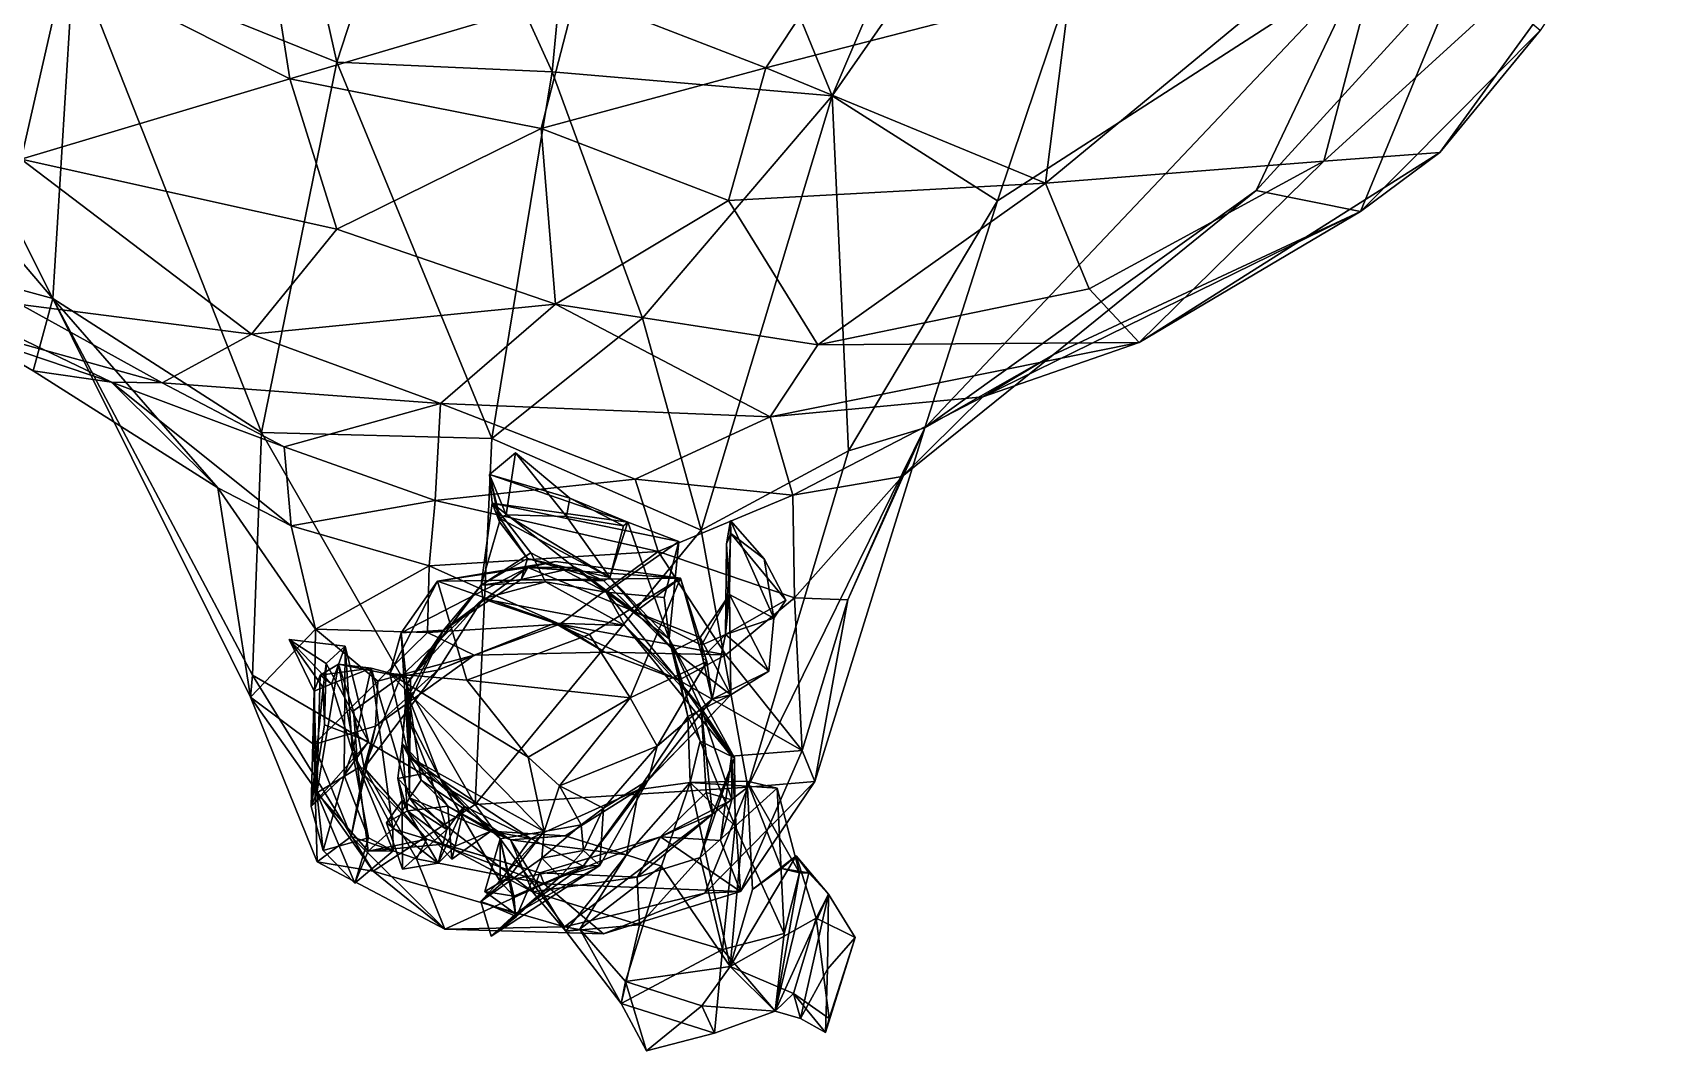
# Model space of a CAD drawing. Header units: metres. Extents: x -0.18 to 0.19, y -0.5 to 0.5.
# Drawn here: x -0.0388 to 0.0828, y -0.5042 to -0.4276 of the extents above; entities that cross this region are included whole.
import ezdxf

# ---------------------------------------------------------------- set-up
doc = ezdxf.new("R2010")
doc.units = ezdxf.units.M

msp = doc.modelspace()

# ---------------------------------------------------------------- linework, layer by layer
at = {"layer": 'Bison'}
for points in [[(-0.035666, -0.421843, 0.124708), (-0.015877, -0.429801, 0.127792), (-0.025383, -0.387496, 0.147685)], [(-0.025383, -0.387496, 0.147685), (-0.015877, -0.429801, 0.127792), (-0.009248, -0.409498, 0.136753)], [(0.004153, -0.390192, 0.146287), (-0.009248, -0.409498, 0.136753), (0.000316, -0.430532, 0.127984)], [(0.021377, -0.432346, 0.12561), (0.004153, -0.390192, 0.146287), (0.000316, -0.430532, 0.127984)], [(0.004153, -0.390192, 0.146287), (0.021377, -0.432346, 0.12561), (0.038879, -0.391367, 0.141897)], [(0.033822, -0.440254, 0.113114), (0.050529, -0.390517, 0.135165), (0.021377, -0.432346, 0.12561)], [(0.021377, -0.432346, 0.12561), (0.050529, -0.390517, 0.135165), (0.038879, -0.391367, 0.141897)], [(0.033822, -0.440254, 0.113114), (0.06135, -0.422467, 0.103785), (0.050529, -0.390517, 0.135165)], [(-0.052476, -0.417205, 0.117758), (-0.07355, -0.4049, 0.104519), (-0.037252, -0.447605, 0.0959)], [(-0.037252, -0.447605, 0.0959), (-0.07355, -0.4049, 0.104519), (-0.057347, -0.442125, 0.077832)], [(-0.015877, -0.429801, 0.127792), (0.000316, -0.430532, 0.127984), (-0.009248, -0.409498, 0.136753)], [(-0.019415, -0.431064, -0.023062), (-0.036315, -0.422535, -0.028168), (-0.022687, -0.410283, -0.058407)], [(-0.019415, -0.431064, -0.023062), (-0.022687, -0.410283, -0.058407), (0.002107, -0.424703, -0.044265)], [(0.016385, -0.430233, -0.025497), (0.002107, -0.424703, -0.044265), (0.027071, -0.414069, -0.050568)], [(0.016385, -0.430233, -0.025497), (0.027071, -0.414069, -0.050568), (0.039284, -0.424316, -0.022545)], [(0.082813, -0.41497, 0.030814), (0.058384, -0.437255, 0.030385), (0.063622, -0.417304, -0.011499)], [(0.067099, -0.43662, 0.058842), (0.058384, -0.437255, 0.030385), (0.082813, -0.41497, 0.030814)], [(0.067099, -0.43662, 0.058842), (0.082813, -0.41497, 0.030814), (0.074651, -0.427419, 0.069948)], [(-0.036315, -0.422535, -0.028168), (-0.039622, -0.43712, 0.00384), (-0.051422, -0.41703, -0.021922)], [(-0.037252, -0.447605, 0.0959), (-0.035666, -0.421843, 0.124708), (-0.052476, -0.417205, 0.117758)], [(0.063622, -0.417304, -0.011499), (0.058384, -0.437255, 0.030385), (0.037427, -0.438929, 0.005539)], [(0.037427, -0.438929, 0.005539), (0.039284, -0.424316, -0.022545), (0.063622, -0.417304, -0.011499)], [(-0.037252, -0.447605, 0.0959), (-0.02156, -0.457674, 0.112952), (-0.035666, -0.421843, 0.124708)], [(-0.015877, -0.429801, 0.127792), (-0.035666, -0.421843, 0.124708), (-0.02156, -0.457674, 0.112952)], [(-0.036315, -0.422535, -0.028168), (-0.019415, -0.431064, -0.023062), (-0.039622, -0.43712, 0.00384)], [(0.028363, -0.457324, 0.09731), (0.053274, -0.439474, 0.09227), (0.06135, -0.422467, 0.103785)], [(0.028363, -0.457324, 0.09731), (0.06135, -0.422467, 0.103785), (0.033822, -0.440254, 0.113114)], [(0.068767, -0.422516, 0.093619), (0.06135, -0.422467, 0.103785), (0.053274, -0.439474, 0.09227)], [(0.053274, -0.439474, 0.09227), (0.061128, -0.441051, 0.072597), (0.068767, -0.422516, 0.093619)], [(0.061128, -0.441051, 0.072597), (0.074651, -0.427419, 0.069948), (0.068767, -0.422516, 0.093619)], [(0.039284, -0.424316, -0.022545), (0.037427, -0.438929, 0.005539), (0.016385, -0.430233, -0.025497)], [(-0.00051, -0.434793, -0.011277), (-0.019415, -0.431064, -0.023062), (0.002107, -0.424703, -0.044265)], [(-0.00051, -0.434793, -0.011277), (0.002107, -0.424703, -0.044265), (0.016385, -0.430233, -0.025497)], [(0.067099, -0.43662, 0.058842), (0.074651, -0.427419, 0.069948), (0.061128, -0.441051, 0.072597)], [(-0.015877, -0.429801, 0.127792), (-0.02156, -0.457674, 0.112952), (-0.004213, -0.458126, 0.12162)], [(-0.015877, -0.429801, 0.127792), (-0.004213, -0.458126, 0.12162), (0.000316, -0.430532, 0.127984)], [(0.013587, -0.440235, -0.001462), (-0.00051, -0.434793, -0.011277), (0.016385, -0.430233, -0.025497)], [(0.013587, -0.440235, -0.001462), (0.016385, -0.430233, -0.025497), (0.037427, -0.438929, 0.005539)], [(-0.015881, -0.442391, 0.003913), (-0.039622, -0.43712, 0.00384), (-0.019415, -0.431064, -0.023062)], [(-0.00051, -0.434793, -0.011277), (-0.015881, -0.442391, 0.003913), (-0.019415, -0.431064, -0.023062)], [(0.000316, -0.430532, 0.127984), (-0.004213, -0.458126, 0.12162), (0.007115, -0.449074, 0.121665)], [(0.021377, -0.432346, 0.12561), (0.000316, -0.430532, 0.127984), (0.007115, -0.449074, 0.121665)], [(0.011523, -0.465045, 0.116407), (0.021377, -0.432346, 0.12561), (0.007115, -0.449074, 0.121665)], [(0.021377, -0.432346, 0.12561), (0.011523, -0.465045, 0.116407), (0.022612, -0.459067, 0.108599)], [(0.033822, -0.440254, 0.113114), (0.021377, -0.432346, 0.12561), (0.022612, -0.459067, 0.108599)], [(0.000566, -0.448036, 0.022502), (-0.015881, -0.442391, 0.003913), (-0.00051, -0.434793, -0.011277)], [(0.000566, -0.448036, 0.022502), (-0.00051, -0.434793, -0.011277), (0.013587, -0.440235, -0.001462)], [(-0.022299, -0.450293, 0.027119), (-0.03968, -0.448055, 0.033948), (-0.039622, -0.43712, 0.00384)], [(-0.015881, -0.442391, 0.003913), (-0.022299, -0.450293, 0.027119), (-0.039622, -0.43712, 0.00384)], [(0.037427, -0.438929, 0.005539), (0.058384, -0.437255, 0.030385), (0.040712, -0.446861, 0.032992)], [(0.058384, -0.437255, 0.030385), (0.044481, -0.450915, 0.057913), (0.040712, -0.446861, 0.032992)], [(0.061128, -0.441051, 0.072597), (0.044481, -0.450915, 0.057913), (0.067099, -0.43662, 0.058842)], [(0.058384, -0.437255, 0.030385), (0.067099, -0.43662, 0.058842), (0.044481, -0.450915, 0.057913)], [(0.020298, -0.451094, 0.029262), (0.013587, -0.440235, -0.001462), (0.037427, -0.438929, 0.005539)], [(0.040712, -0.446861, 0.032992), (0.020298, -0.451094, 0.029262), (0.037427, -0.438929, 0.005539)], [(0.053274, -0.439474, 0.09227), (0.028363, -0.457324, 0.09731), (0.038001, -0.451835, 0.085952)], [(0.053274, -0.439474, 0.09227), (0.038001, -0.451835, 0.085952), (0.061128, -0.441051, 0.072597)], [(0.020298, -0.451094, 0.029262), (0.000566, -0.448036, 0.022502), (0.013587, -0.440235, -0.001462)], [(0.022612, -0.459067, 0.108599), (0.028363, -0.457324, 0.09731), (0.033822, -0.440254, 0.113114)], [(0.044481, -0.450915, 0.057913), (0.061128, -0.441051, 0.072597), (0.032712, -0.454992, 0.069689)], [(0.038001, -0.451835, 0.085952), (0.032712, -0.454992, 0.069689), (0.061128, -0.441051, 0.072597)], [(-0.057347, -0.442125, 0.077832), (-0.049315, -0.448315, 0.052712), (-0.032846, -0.453897, 0.070089)], [(-0.057347, -0.442125, 0.077832), (-0.032846, -0.453897, 0.070089), (-0.038722, -0.45304, 0.081282)], [(-0.038722, -0.45304, 0.081282), (-0.037252, -0.447605, 0.0959), (-0.057347, -0.442125, 0.077832)], [(0.000566, -0.448036, 0.022502), (-0.022299, -0.450293, 0.027119), (-0.015881, -0.442391, 0.003913)], [(0.020298, -0.451094, 0.029262), (0.040712, -0.446861, 0.032992), (0.044481, -0.450915, 0.057913)], [(-0.049315, -0.448315, 0.052712), (-0.03968, -0.448055, 0.033948), (-0.029034, -0.453953, 0.050914)], [(-0.032846, -0.453897, 0.070089), (-0.049315, -0.448315, 0.052712), (-0.029034, -0.453953, 0.050914)], [(-0.022299, -0.450293, 0.027119), (-0.029034, -0.453953, 0.050914), (-0.03968, -0.448055, 0.033948)], [(-0.037252, -0.447605, 0.0959), (-0.038722, -0.45304, 0.081282), (-0.02483, -0.461861, 0.077784)], [(-0.037252, -0.447605, 0.0959), (-0.022367, -0.477604, 0.070135), (-0.022225, -0.475958, 0.091544)], [(-0.037252, -0.447605, 0.0959), (-0.022225, -0.475958, 0.091544), (-0.02156, -0.457674, 0.112952)], [(-0.02483, -0.461861, 0.077784), (-0.022367, -0.477604, 0.070135), (-0.037252, -0.447605, 0.0959)], [(-0.022299, -0.450293, 0.027119), (0.000566, -0.448036, 0.022502), (-0.008077, -0.455502, 0.050976)], [(0.016728, -0.456506, 0.05409), (-0.008077, -0.455502, 0.050976), (0.000566, -0.448036, 0.022502)], [(0.000566, -0.448036, 0.022502), (0.020298, -0.451094, 0.029262), (0.016728, -0.456506, 0.05409)], [(0.011523, -0.465045, 0.116407), (0.007115, -0.449074, 0.121665), (-0.004213, -0.458126, 0.12162)], [(-0.022299, -0.450293, 0.027119), (-0.008077, -0.455502, 0.050976), (-0.029034, -0.453953, 0.050914)], [(0.020298, -0.451094, 0.029262), (0.044481, -0.450915, 0.057913), (0.016728, -0.456506, 0.05409)], [(0.032712, -0.454992, 0.069689), (0.016728, -0.456506, 0.05409), (0.044481, -0.450915, 0.057913)], [(0.026639, -0.461005, 0.078833), (0.038001, -0.451835, 0.085952), (0.028363, -0.457324, 0.09731)], [(0.026639, -0.461005, 0.078833), (0.032712, -0.454992, 0.069689), (0.038001, -0.451835, 0.085952)], [(-0.02483, -0.461861, 0.077784), (-0.038722, -0.45304, 0.081282), (-0.032846, -0.453897, 0.070089)], [(-0.029034, -0.453953, 0.050914), (-0.019846, -0.458757, 0.062202), (-0.032846, -0.453897, 0.070089)], [(-0.019328, -0.464721, 0.066464), (-0.032846, -0.453897, 0.070089), (-0.019846, -0.458757, 0.062202)], [(-0.032846, -0.453897, 0.070089), (-0.019328, -0.464721, 0.066464), (-0.02483, -0.461861, 0.077784)], [(-0.029034, -0.453953, 0.050914), (-0.008077, -0.455502, 0.050976), (-0.019846, -0.458757, 0.062202)], [(-0.008077, -0.455502, 0.050976), (-0.008495, -0.462814, 0.060225), (-0.019846, -0.458757, 0.062202)], [(-0.008495, -0.462814, 0.060225), (-0.008077, -0.455502, 0.050976), (0.006569, -0.461206, 0.059444)], [(0.006569, -0.461206, 0.059444), (-0.008077, -0.455502, 0.050976), (0.016728, -0.456506, 0.05409)], [(0.032712, -0.454992, 0.069689), (0.018423, -0.462407, 0.06512), (0.016728, -0.456506, 0.05409)], [(0.032712, -0.454992, 0.069689), (0.026639, -0.461005, 0.078833), (0.018423, -0.462407, 0.06512)], [(0.006569, -0.461206, 0.059444), (0.016728, -0.456506, 0.05409), (0.018423, -0.462407, 0.06512)], [(-0.005479, -0.485692, 0.100898), (-0.02156, -0.457674, 0.112952), (-0.022225, -0.475958, 0.091544)], [(-0.005479, -0.485692, 0.100898), (-0.004213, -0.458126, 0.12162), (-0.02156, -0.457674, 0.112952)], [(0.011523, -0.465045, 0.116407), (-0.004213, -0.458126, 0.12162), (-0.005479, -0.485692, 0.100898)], [(0.020069, -0.483954, 0.071439), (0.028363, -0.457324, 0.09731), (0.015042, -0.484389, 0.092707)], [(0.015042, -0.484389, 0.092707), (0.028363, -0.457324, 0.09731), (0.022612, -0.459067, 0.108599)], [(0.020069, -0.483954, 0.071439), (0.022553, -0.470274, 0.079058), (0.028363, -0.457324, 0.09731)], [(0.022553, -0.470274, 0.079058), (0.026639, -0.461005, 0.078833), (0.028363, -0.457324, 0.09731)], [(-0.019328, -0.464721, 0.066464), (-0.019846, -0.458757, 0.062202), (-0.008495, -0.462814, 0.060225)], [(-0.002438, -0.459208, -0.063285), (-0.003153, -0.46389, -0.062658), (-0.004397, -0.460838, -0.057294)], [(-0.004397, -0.460838, -0.057294), (0.001653, -0.462631, -0.062459), (-0.002438, -0.459208, -0.063285)], [(0.001402, -0.464019, -0.064988), (-0.003153, -0.46389, -0.062658), (-0.002438, -0.459208, -0.063285)], [(-0.002438, -0.459208, -0.063285), (0.001653, -0.462631, -0.062459), (0.001402, -0.464019, -0.064988)], [(0.011523, -0.465045, 0.116407), (0.015042, -0.484389, 0.092707), (0.022612, -0.459067, 0.108599)], [(-0.003605, -0.464158, -0.051891), (-0.004397, -0.460838, -0.057294), (-0.003153, -0.46389, -0.062658)], [(-0.003605, -0.464158, -0.051891), (-0.003655, -0.46441, -0.04627), (-0.004397, -0.460838, -0.057294)], [(-0.004397, -0.460838, -0.057294), (-0.003655, -0.46441, -0.04627), (-0.004207, -0.463, -0.038325)], [(0.006013, -0.46443, -0.0529), (-0.004397, -0.460838, -0.057294), (-0.004207, -0.463, -0.038325)], [(0.006013, -0.46443, -0.0529), (0.001653, -0.462631, -0.062459), (-0.004397, -0.460838, -0.057294)], [(-0.02483, -0.461861, 0.077784), (-0.019328, -0.464721, 0.066464), (-0.01749, -0.472496, 0.060689)], [(-0.01749, -0.472496, 0.060689), (-0.022367, -0.477604, 0.070135), (-0.02483, -0.461861, 0.077784)], [(-0.008495, -0.462814, 0.060225), (0.006569, -0.461206, 0.059444), (0.008295, -0.466648, 0.059014)], [(0.018423, -0.462407, 0.06512), (0.008295, -0.466648, 0.059014), (0.006569, -0.461206, 0.059444)], [(0.018423, -0.462407, 0.06512), (0.026639, -0.461005, 0.078833), (0.018544, -0.470124, 0.064974)], [(0.018544, -0.470124, 0.064974), (0.026639, -0.461005, 0.078833), (0.022553, -0.470274, 0.079058)], [(-0.008942, -0.467713, 0.058189), (-0.019328, -0.464721, 0.066464), (-0.008495, -0.462814, 0.060225)], [(-0.008495, -0.462814, 0.060225), (0.008295, -0.466648, 0.059014), (-0.008942, -0.467713, 0.058189)], [(-0.004207, -0.463, -0.038325), (-0.005013, -0.469179, -0.036223), (-0.001279, -0.466731, -0.030602)], [(-0.005013, -0.469179, -0.036223), (-0.004207, -0.463, -0.038325), (-0.003655, -0.46441, -0.04627)], [(-0.004207, -0.463, -0.038325), (-0.001279, -0.466731, -0.030602), (0.004382, -0.46969, -0.028526)], [(-0.004207, -0.463, -0.038325), (0.009841, -0.465891, -0.040748), (0.006013, -0.46443, -0.0529)], [(0.009841, -0.465891, -0.040748), (-0.004207, -0.463, -0.038325), (0.004382, -0.46969, -0.028526)], [(0.00569, -0.4647, -0.058753), (0.001402, -0.464019, -0.064988), (0.001653, -0.462631, -0.062459)], [(0.001653, -0.462631, -0.062459), (0.006013, -0.46443, -0.0529), (0.00569, -0.4647, -0.058753)], [(0.018544, -0.470124, 0.064974), (0.008295, -0.466648, 0.059014), (0.018423, -0.462407, 0.06512)], [(-0.00153, -0.467169, -0.050932), (-0.005013, -0.469179, -0.036223), (-0.003655, -0.46441, -0.04627)], [(-0.003655, -0.46441, -0.04627), (-0.003605, -0.464158, -0.051891), (-0.00153, -0.467169, -0.050932)], [(0.004659, -0.468596, -0.053526), (-0.003605, -0.464158, -0.051891), (-0.003153, -0.46389, -0.062658)], [(-0.003605, -0.464158, -0.051891), (0.004659, -0.468596, -0.053526), (-0.00153, -0.467169, -0.050932)], [(-0.003153, -0.46389, -0.062658), (0.001402, -0.464019, -0.064988), (0.004659, -0.468596, -0.053526)], [(0.001402, -0.464019, -0.064988), (0.00569, -0.4647, -0.058753), (0.004659, -0.468596, -0.053526)], [(0.006013, -0.46443, -0.0529), (0.004659, -0.468596, -0.053526), (0.00569, -0.4647, -0.058753)], [(0.004659, -0.468596, -0.053526), (0.006013, -0.46443, -0.0529), (0.009117, -0.473212, -0.04057)], [(0.009117, -0.473212, -0.04057), (0.006013, -0.46443, -0.0529), (0.009841, -0.465891, -0.040748)], [(0.013739, -0.464298, -0.082583), (0.013424, -0.466057, -0.078768), (0.013671, -0.469882, -0.073906)], [(0.013751, -0.465283, -0.08338), (0.013424, -0.466057, -0.078768), (0.013739, -0.464298, -0.082583)], [(0.016991, -0.471653, -0.079118), (0.013739, -0.464298, -0.082583), (0.013671, -0.469882, -0.073906)], [(0.013739, -0.464298, -0.082583), (0.016991, -0.471653, -0.079118), (0.016269, -0.467186, -0.082274)], [(0.013739, -0.464298, -0.082583), (0.016269, -0.467186, -0.082274), (0.013751, -0.465283, -0.08338)], [(-0.008942, -0.467713, 0.058189), (-0.01749, -0.472496, 0.060689), (-0.019328, -0.464721, 0.066464)], [(0.011523, -0.465045, 0.116407), (-0.005479, -0.485692, 0.100898), (0.015042, -0.484389, 0.092707)], [(0.017898, -0.47031, -0.081445), (0.013359, -0.472899, -0.074649), (0.013751, -0.465283, -0.08338)], [(0.013751, -0.465283, -0.08338), (0.013359, -0.472899, -0.074649), (0.013424, -0.466057, -0.078768)], [(0.016269, -0.467186, -0.082274), (0.017898, -0.47031, -0.081445), (0.013751, -0.465283, -0.08338)], [(0.000904, -0.47212, 0.04897), (-0.008942, -0.467713, 0.058189), (0.008295, -0.466648, 0.059014)], [(-0.00019, -0.468925, -0.019739), (-0.001279, -0.466731, -0.030602), (-0.005013, -0.469179, -0.036223)], [(-0.00019, -0.468925, -0.019739), (0.004382, -0.46969, -0.028526), (-0.001279, -0.466731, -0.030602)], [(0.008295, -0.466648, 0.059014), (0.013379, -0.474425, 0.049882), (0.000904, -0.47212, 0.04897)], [(0.008753, -0.4701, -0.036581), (0.009841, -0.465891, -0.040748), (0.004382, -0.46969, -0.028526)], [(0.013379, -0.474425, 0.049882), (0.008295, -0.466648, 0.059014), (0.018544, -0.470124, 0.064974)], [(0.008753, -0.4701, -0.036581), (0.009117, -0.473212, -0.04057), (0.009841, -0.465891, -0.040748)], [(0.013359, -0.472899, -0.074649), (0.013671, -0.469882, -0.073906), (0.013424, -0.466057, -0.078768)], [(-0.009069, -0.472725, 0.049567), (-0.01749, -0.472496, 0.060689), (-0.008942, -0.467713, 0.058189)], [(-0.008318, -0.468886, -0.089148), (-0.011044, -0.472752, -0.075346), (-0.001504, -0.467835, -0.070727)], [(-0.007848, -0.472549, -0.057075), (-0.001504, -0.467835, -0.070727), (-0.011044, -0.472752, -0.075346)], [(-0.008942, -0.467713, 0.058189), (0.000904, -0.47212, 0.04897), (-0.009069, -0.472725, 0.049567)], [(0.000584, -0.467383, -0.08253), (0.009985, -0.468655, -0.086382), (-0.008318, -0.468886, -0.089148)], [(-0.008318, -0.468886, -0.089148), (-0.001504, -0.467835, -0.070727), (0.000584, -0.467383, -0.08253)], [(-0.007848, -0.472549, -0.057075), (-0.002015, -0.468736, -0.054662), (-0.001504, -0.467835, -0.070727)], [(-0.00153, -0.467169, -0.050932), (-0.002015, -0.468736, -0.054662), (-0.005013, -0.469179, -0.036223)], [(-0.002015, -0.468736, -0.054662), (-0.00153, -0.467169, -0.050932), (0.004205, -0.468848, -0.05553)], [(0.002087, -0.467841, -0.061785), (-0.001504, -0.467835, -0.070727), (-0.002015, -0.468736, -0.054662)], [(-0.002015, -0.468736, -0.054662), (0.004205, -0.468848, -0.05553), (0.002087, -0.467841, -0.061785)], [(0.004205, -0.468848, -0.05553), (-0.00153, -0.467169, -0.050932), (0.004659, -0.468596, -0.053526)], [(0.000584, -0.467383, -0.08253), (-0.001504, -0.467835, -0.070727), (0.009985, -0.468655, -0.086382)], [(0.006568, -0.471182, -0.067801), (0.009985, -0.468655, -0.086382), (-0.001504, -0.467835, -0.070727)], [(0.006568, -0.471182, -0.067801), (-0.001504, -0.467835, -0.070727), (0.002087, -0.467841, -0.061785)], [(0.006568, -0.471182, -0.067801), (0.002087, -0.467841, -0.061785), (0.004205, -0.468848, -0.05553)], [(0.016991, -0.471653, -0.079118), (0.017898, -0.47031, -0.081445), (0.016269, -0.467186, -0.082274)], [(-0.011898, -0.475818, -0.088389), (-0.008318, -0.468886, -0.089148), (-0.006105, -0.476315, -0.097494)], [(-0.011898, -0.475818, -0.088389), (-0.011044, -0.472752, -0.075346), (-0.008318, -0.468886, -0.089148)], [(-0.007848, -0.472549, -0.057075), (-0.010585, -0.476608, -0.038978), (-0.005013, -0.469179, -0.036223)], [(-0.005013, -0.469179, -0.036223), (-0.010585, -0.476608, -0.038978), (-0.010345, -0.476197, -0.021987)], [(-0.010345, -0.476197, -0.021987), (-0.004908, -0.470197, -0.008683), (-0.005013, -0.469179, -0.036223)], [(0.003132, -0.4729, -0.096821), (-0.008318, -0.468886, -0.089148), (0.009985, -0.468655, -0.086382)], [(-0.008318, -0.468886, -0.089148), (0.003132, -0.4729, -0.096821), (-0.006105, -0.476315, -0.097494)], [(-0.007848, -0.472549, -0.057075), (-0.005013, -0.469179, -0.036223), (-0.002015, -0.468736, -0.054662)], [(-0.004908, -0.470197, -0.008683), (-0.00019, -0.468925, -0.019739), (-0.005013, -0.469179, -0.036223)], [(-0.00019, -0.468925, -0.019739), (-0.004908, -0.470197, -0.008683), (0.005793, -0.472207, -0.001128)], [(0.004382, -0.46969, -0.028526), (-0.00019, -0.468925, -0.019739), (0.005793, -0.472207, -0.001128)], [(0.009985, -0.468655, -0.086382), (0.006182, -0.477649, -0.09648), (0.003132, -0.4729, -0.096821)], [(0.004659, -0.468596, -0.053526), (0.009456, -0.474099, -0.057972), (0.004205, -0.468848, -0.05553)], [(0.009456, -0.474099, -0.057972), (0.006568, -0.471182, -0.067801), (0.004205, -0.468848, -0.05553)], [(0.009456, -0.474099, -0.057972), (0.004659, -0.468596, -0.053526), (0.009117, -0.473212, -0.04057)], [(0.009985, -0.468655, -0.086382), (0.011957, -0.474914, -0.087478), (0.006182, -0.477649, -0.09648)], [(0.006568, -0.471182, -0.067801), (0.011555, -0.473682, -0.07358), (0.009985, -0.468655, -0.086382)], [(0.009985, -0.468655, -0.086382), (0.011555, -0.473682, -0.07358), (0.011641, -0.47462, -0.074954)], [(0.011957, -0.474914, -0.087478), (0.009985, -0.468655, -0.086382), (0.011641, -0.47462, -0.074954)], [(-0.004908, -0.470197, -0.008683), (-0.010345, -0.476197, -0.021987), (-0.011077, -0.476048, -0.00944)], [(-0.004908, -0.470197, -0.008683), (-0.011077, -0.476048, -0.00944), (-0.00827, -0.475582, 0.010401)], [(-0.00827, -0.475582, 0.010401), (0.000514, -0.472024, 0.016802), (-0.004908, -0.470197, -0.008683)], [(0.005793, -0.472207, -0.001128), (-0.004908, -0.470197, -0.008683), (0.000514, -0.472024, 0.016802)], [(0.004382, -0.46969, -0.028526), (0.005793, -0.472207, -0.001128), (0.011528, -0.47844, -0.012121)], [(0.011528, -0.47844, -0.012121), (0.009117, -0.473212, -0.04057), (0.004382, -0.46969, -0.028526)], [(0.009117, -0.473212, -0.04057), (0.008753, -0.4701, -0.036581), (0.004382, -0.46969, -0.028526)], [(0.011465, -0.473118, -0.068346), (0.013671, -0.469882, -0.073906), (0.011555, -0.473682, -0.07358)], [(0.011465, -0.473118, -0.068346), (0.013758, -0.477428, -0.067716), (0.013671, -0.469882, -0.073906)], [(0.011555, -0.473682, -0.07358), (0.013671, -0.469882, -0.073906), (0.013359, -0.472899, -0.074649)], [(0.013359, -0.472899, -0.074649), (0.017898, -0.47031, -0.081445), (0.016991, -0.471653, -0.079118)], [(0.018544, -0.470124, 0.064974), (0.019135, -0.481609, 0.052443), (0.013379, -0.474425, 0.049882)], [(0.016611, -0.475655, -0.075525), (0.013671, -0.469882, -0.073906), (0.013758, -0.477428, -0.067716)], [(0.016611, -0.475655, -0.075525), (0.016991, -0.471653, -0.079118), (0.013671, -0.469882, -0.073906)], [(0.018544, -0.470124, 0.064974), (0.022553, -0.470274, 0.079058), (0.019135, -0.481609, 0.052443)], [(0.019135, -0.481609, 0.052443), (0.022553, -0.470274, 0.079058), (0.020069, -0.483954, 0.071439)], [(0.009456, -0.474099, -0.057972), (0.011465, -0.473118, -0.068346), (0.006568, -0.471182, -0.067801)], [(0.011555, -0.473682, -0.07358), (0.006568, -0.471182, -0.067801), (0.011465, -0.473118, -0.068346)], [(0.016611, -0.475655, -0.075525), (0.013359, -0.472899, -0.074649), (0.016991, -0.471653, -0.079118)], [(-0.01749, -0.472496, 0.060689), (-0.017619, -0.48117, 0.04505), (-0.022367, -0.477604, 0.070135)], [(-0.017619, -0.48117, 0.04505), (-0.01749, -0.472496, 0.060689), (-0.012786, -0.476405, 0.043017)], [(-0.012786, -0.476405, 0.043017), (-0.01749, -0.472496, 0.060689), (-0.009069, -0.472725, 0.049567)], [(-0.009069, -0.472725, 0.049567), (-0.005546, -0.474442, 0.03353), (-0.012786, -0.476405, 0.043017)], [(-0.011898, -0.475818, -0.088389), (-0.010472, -0.482094, -0.075685), (-0.011044, -0.472752, -0.075346)], [(-0.011044, -0.472752, -0.075346), (-0.010502, -0.477541, -0.065813), (-0.007848, -0.472549, -0.057075)], [(-0.011044, -0.472752, -0.075346), (-0.010472, -0.482094, -0.075685), (-0.010502, -0.477541, -0.065813)], [(-0.007848, -0.472549, -0.057075), (-0.010749, -0.478651, -0.055772), (-0.010585, -0.476608, -0.038978)], [(-0.010502, -0.477541, -0.065813), (-0.010749, -0.478651, -0.055772), (-0.007848, -0.472549, -0.057075)], [(0.000904, -0.47212, 0.04897), (-0.005546, -0.474442, 0.03353), (-0.009069, -0.472725, 0.049567)], [(-0.00827, -0.475582, 0.010401), (-0.005546, -0.474442, 0.03353), (0.000514, -0.472024, 0.016802)], [(-0.006105, -0.476315, -0.097494), (0.003132, -0.4729, -0.096821), (0.006182, -0.477649, -0.09648)], [(0.000514, -0.472024, 0.016802), (-0.005546, -0.474442, 0.03353), (0.004281, -0.474207, 0.036407)], [(0.000904, -0.47212, 0.04897), (0.004281, -0.474207, 0.036407), (-0.005546, -0.474442, 0.03353)], [(0.005793, -0.472207, -0.001128), (0.000514, -0.472024, 0.016802), (0.00985, -0.476329, 0.029236)], [(0.004281, -0.474207, 0.036407), (0.00985, -0.476329, 0.029236), (0.000514, -0.472024, 0.016802)], [(0.000904, -0.47212, 0.04897), (0.013379, -0.474425, 0.049882), (0.004281, -0.474207, 0.036407)], [(0.005793, -0.472207, -0.001128), (0.013818, -0.482036, 0.018544), (0.011528, -0.47844, -0.012121)], [(0.013818, -0.482036, 0.018544), (0.005793, -0.472207, -0.001128), (0.00985, -0.476329, 0.029236)], [(0.011555, -0.473682, -0.07358), (0.013359, -0.472899, -0.074649), (0.011641, -0.47462, -0.074954)], [(0.012363, -0.477745, -0.073925), (0.011641, -0.47462, -0.074954), (0.013359, -0.472899, -0.074649)], [(0.013359, -0.472899, -0.074649), (0.016611, -0.475655, -0.075525), (0.012363, -0.477745, -0.073925)], [(-0.016904, -0.476865, -0.065446), (-0.017578, -0.477158, -0.046814), (-0.019462, -0.473272, -0.063956)], [(-0.016283, -0.476598, -0.042973), (-0.019462, -0.473272, -0.063956), (-0.017578, -0.477158, -0.046814)], [(-0.01525, -0.473772, -0.071594), (-0.016686, -0.475059, -0.075463), (-0.019462, -0.473272, -0.063956)], [(-0.019462, -0.473272, -0.063956), (-0.016283, -0.476598, -0.042973), (-0.01525, -0.473772, -0.071594)], [(-0.016904, -0.476865, -0.065446), (-0.019462, -0.473272, -0.063956), (-0.016686, -0.475059, -0.075463)], [(-0.01525, -0.473772, -0.071594), (-0.013508, -0.480949, -0.073368), (-0.016686, -0.475059, -0.075463)], [(-0.016283, -0.476598, -0.042973), (-0.014698, -0.481715, -0.043667), (-0.01525, -0.473772, -0.071594)], [(-0.013508, -0.480949, -0.073368), (-0.01525, -0.473772, -0.071594), (-0.015341, -0.483495, -0.054829)], [(-0.014698, -0.481715, -0.043667), (-0.015341, -0.483495, -0.054829), (-0.01525, -0.473772, -0.071594)], [(0.013379, -0.474425, 0.049882), (0.00985, -0.476329, 0.029236), (0.004281, -0.474207, 0.036407)], [(0.010514, -0.47906, -0.051844), (0.009456, -0.474099, -0.057972), (0.009117, -0.473212, -0.04057)], [(0.009117, -0.473212, -0.04057), (0.011528, -0.47844, -0.012121), (0.014043, -0.482171, -0.031383)], [(0.011461, -0.480909, -0.042104), (0.009117, -0.473212, -0.04057), (0.014043, -0.482171, -0.031383)], [(0.011461, -0.480909, -0.042104), (0.010514, -0.47906, -0.051844), (0.009117, -0.473212, -0.04057)], [(0.011465, -0.473118, -0.068346), (0.009456, -0.474099, -0.057972), (0.013758, -0.477428, -0.067716)], [(0.013758, -0.477428, -0.067716), (0.009456, -0.474099, -0.057972), (0.010514, -0.47906, -0.051844)], [(-0.015759, -0.475109, -0.024953), (-0.017128, -0.475953, -0.036523), (-0.017398, -0.484805, -0.039391)], [(-0.017398, -0.484805, -0.039391), (-0.014306, -0.482952, -0.015916), (-0.015759, -0.475109, -0.024953)], [(-0.017128, -0.475953, -0.036523), (-0.015759, -0.475109, -0.024953), (-0.013293, -0.475432, -0.030769)], [(-0.017128, -0.475953, -0.036523), (-0.013293, -0.475432, -0.030769), (-0.016283, -0.476598, -0.042973)], [(-0.016808, -0.479697, -0.069462), (-0.016904, -0.476865, -0.065446), (-0.016686, -0.475059, -0.075463)], [(-0.016686, -0.475059, -0.075463), (-0.013508, -0.480949, -0.073368), (-0.016808, -0.479697, -0.069462)], [(-0.016283, -0.476598, -0.042973), (-0.013293, -0.475432, -0.030769), (-0.014698, -0.481715, -0.043667)], [(-0.015759, -0.475109, -0.024953), (-0.014625, -0.478622, -0.012127), (-0.011077, -0.476048, -0.00944)], [(-0.011077, -0.476048, -0.00944), (-0.010345, -0.476197, -0.021987), (-0.015759, -0.475109, -0.024953)], [(-0.015759, -0.475109, -0.024953), (-0.010345, -0.476197, -0.021987), (-0.013293, -0.475432, -0.030769)], [(-0.014625, -0.478622, -0.012127), (-0.015759, -0.475109, -0.024953), (-0.014306, -0.482952, -0.015916)], [(-0.014698, -0.481715, -0.043667), (-0.013293, -0.475432, -0.030769), (-0.011668, -0.487516, -0.028239)], [(-0.011668, -0.487516, -0.028239), (-0.013293, -0.475432, -0.030769), (-0.010413, -0.485187, -0.026639)], [(-0.010345, -0.476197, -0.021987), (-0.010413, -0.485187, -0.026639), (-0.013293, -0.475432, -0.030769)], [(-0.012973, -0.479786, 0.02553), (-0.005546, -0.474442, 0.03353), (-0.00827, -0.475582, 0.010401)], [(-0.012973, -0.479786, 0.02553), (-0.012786, -0.476405, 0.043017), (-0.005546, -0.474442, 0.03353)], [(0.011957, -0.474914, -0.087478), (0.008213, -0.481291, -0.083594), (0.006182, -0.477649, -0.09648)], [(0.011957, -0.474914, -0.087478), (0.012363, -0.477745, -0.073925), (0.008213, -0.481291, -0.083594)], [(0.019135, -0.481609, 0.052443), (0.00985, -0.476329, 0.029236), (0.013379, -0.474425, 0.049882)], [(0.011641, -0.47462, -0.074954), (0.012363, -0.477745, -0.073925), (0.011957, -0.474914, -0.087478)], [(-0.022225, -0.475958, 0.091544), (-0.022367, -0.477604, 0.070135), (-0.013157, -0.490698, 0.070084)], [(-0.013157, -0.490698, 0.070084), (-0.005479, -0.485692, 0.100898), (-0.022225, -0.475958, 0.091544)], [(-0.017619, -0.48117, 0.04505), (-0.012786, -0.476405, 0.043017), (-0.012973, -0.479786, 0.02553)], [(-0.017578, -0.477158, -0.046814), (-0.017128, -0.475953, -0.036523), (-0.016283, -0.476598, -0.042973)], [(-0.017578, -0.477158, -0.046814), (-0.017398, -0.484805, -0.039391), (-0.017128, -0.475953, -0.036523)], [(-0.01382, -0.482925, 0.002041), (-0.011077, -0.476048, -0.00944), (-0.014625, -0.478622, -0.012127)], [(-0.00827, -0.475582, 0.010401), (-0.01382, -0.482925, 0.002041), (-0.012973, -0.479786, 0.02553)], [(-0.011077, -0.476048, -0.00944), (-0.01382, -0.482925, 0.002041), (-0.00827, -0.475582, 0.010401)], [(-0.011898, -0.475818, -0.088389), (-0.000285, -0.48771, -0.084741), (-0.010472, -0.482094, -0.075685)], [(-0.000285, -0.48771, -0.084741), (-0.011898, -0.475818, -0.088389), (-0.001482, -0.482115, -0.094462)], [(-0.001482, -0.482115, -0.094462), (-0.011898, -0.475818, -0.088389), (-0.006105, -0.476315, -0.097494)], [(-0.010978, -0.481079, -0.050525), (-0.009544, -0.483856, -0.038365), (-0.010585, -0.476608, -0.038978)], [(-0.010749, -0.478651, -0.055772), (-0.010978, -0.481079, -0.050525), (-0.010585, -0.476608, -0.038978)], [(-0.010345, -0.476197, -0.021987), (-0.010585, -0.476608, -0.038978), (-0.010413, -0.485187, -0.026639)], [(-0.010585, -0.476608, -0.038978), (-0.009544, -0.483856, -0.038365), (-0.010413, -0.485187, -0.026639)], [(-0.006105, -0.476315, -0.097494), (0.006182, -0.477649, -0.09648), (-0.001482, -0.482115, -0.094462)], [(0.013818, -0.482036, 0.018544), (0.00985, -0.476329, 0.029236), (0.019135, -0.481609, 0.052443)], [(0.013758, -0.477428, -0.067716), (0.012363, -0.477745, -0.073925), (0.016611, -0.475655, -0.075525)], [(-0.013157, -0.490698, 0.070084), (-0.022367, -0.477604, 0.070135), (-0.017368, -0.489992, 0.047494)], [(-0.022367, -0.477604, 0.070135), (-0.017619, -0.48117, 0.04505), (-0.017368, -0.489992, 0.047494)], [(-0.017824, -0.485842, -0.055487), (-0.017578, -0.477158, -0.046814), (-0.016904, -0.476865, -0.065446)], [(-0.017824, -0.485842, -0.055487), (-0.016904, -0.476865, -0.065446), (-0.016808, -0.479697, -0.069462)], [(-0.017398, -0.484805, -0.039391), (-0.017578, -0.477158, -0.046814), (-0.017824, -0.485842, -0.055487)], [(-0.010749, -0.478651, -0.055772), (-0.010502, -0.477541, -0.065813), (-0.008117, -0.483748, -0.064266)], [(-0.010502, -0.477541, -0.065813), (-0.010472, -0.482094, -0.075685), (-0.008117, -0.483748, -0.064266)], [(0.000869, -0.484281, -0.089323), (-0.001482, -0.482115, -0.094462), (0.006182, -0.477649, -0.09648)], [(0.000869, -0.484281, -0.089323), (0.006182, -0.477649, -0.09648), (0.008213, -0.481291, -0.083594)], [(0.006835, -0.484562, -0.054975), (0.007543, -0.48385, -0.072892), (0.013758, -0.477428, -0.067716)], [(0.013758, -0.477428, -0.067716), (0.010514, -0.47906, -0.051844), (0.006835, -0.484562, -0.054975)], [(0.012363, -0.477745, -0.073925), (0.013758, -0.477428, -0.067716), (0.007543, -0.48385, -0.072892)], [(0.008213, -0.481291, -0.083594), (0.012363, -0.477745, -0.073925), (0.007543, -0.48385, -0.072892)], [(-0.014306, -0.482952, -0.015916), (-0.01382, -0.482925, 0.002041), (-0.014625, -0.478622, -0.012127)], [(-0.010978, -0.481079, -0.050525), (-0.010749, -0.478651, -0.055772), (-0.008938, -0.483283, -0.056954)], [(-0.008117, -0.483748, -0.064266), (-0.008938, -0.483283, -0.056954), (-0.010749, -0.478651, -0.055772)], [(0.010712, -0.484015, -0.045055), (0.006835, -0.484562, -0.054975), (0.010514, -0.47906, -0.051844)], [(0.011461, -0.480909, -0.042104), (0.010712, -0.484015, -0.045055), (0.010514, -0.47906, -0.051844)], [(0.011528, -0.47844, -0.012121), (0.013818, -0.482036, 0.018544), (0.013834, -0.48532, 0.006571)], [(0.014043, -0.482171, -0.031383), (0.011528, -0.47844, -0.012121), (0.012377, -0.486406, -0.017497)], [(0.011903, -0.48477, -0.006062), (0.011528, -0.47844, -0.012121), (0.013834, -0.48532, 0.006571)], [(0.011903, -0.48477, -0.006062), (0.012377, -0.486406, -0.017497), (0.011528, -0.47844, -0.012121)], [(-0.013508, -0.480949, -0.073368), (-0.017824, -0.485842, -0.055487), (-0.016808, -0.479697, -0.069462)], [(-0.017619, -0.48117, 0.04505), (-0.012973, -0.479786, 0.02553), (-0.014793, -0.488084, 0.024023)], [(-0.012973, -0.479786, 0.02553), (-0.01382, -0.482925, 0.002041), (-0.014793, -0.488084, 0.024023)], [(-0.015341, -0.483495, -0.054829), (-0.017824, -0.485842, -0.055487), (-0.013508, -0.480949, -0.073368)], [(-0.017368, -0.489992, 0.047494), (-0.017619, -0.48117, 0.04505), (-0.014793, -0.488084, 0.024023)], [(-0.010978, -0.481079, -0.050525), (-0.008938, -0.483283, -0.056954), (-0.011282, -0.483714, -0.062036)], [(-0.010978, -0.481079, -0.050525), (-0.011282, -0.483714, -0.062036), (-0.010573, -0.486147, -0.05409)], [(-0.010978, -0.481079, -0.050525), (-0.007531, -0.485813, -0.045922), (-0.009544, -0.483856, -0.038365)], [(-0.010978, -0.481079, -0.050525), (-0.010573, -0.486147, -0.05409), (-0.007531, -0.485813, -0.045922)], [(0.004191, -0.485949, -0.082216), (0.000869, -0.484281, -0.089323), (0.008213, -0.481291, -0.083594)], [(0.008213, -0.481291, -0.083594), (0.007543, -0.48385, -0.072892), (0.004191, -0.485949, -0.082216)], [(0.010712, -0.484015, -0.045055), (0.011461, -0.480909, -0.042104), (0.014099, -0.487312, -0.042912)], [(0.014099, -0.487312, -0.042912), (0.011461, -0.480909, -0.042104), (0.014043, -0.482171, -0.031383)], [(-0.015341, -0.483495, -0.054829), (-0.014698, -0.481715, -0.043667), (-0.013489, -0.488186, -0.044067)], [(-0.013489, -0.488186, -0.044067), (-0.014698, -0.481715, -0.043667), (-0.011632, -0.48918, -0.035839)], [(-0.014698, -0.481715, -0.043667), (-0.011668, -0.487516, -0.028239), (-0.011632, -0.48918, -0.035839)], [(-0.000285, -0.48771, -0.084741), (-0.003595, -0.488265, -0.073886), (-0.010472, -0.482094, -0.075685)], [(-0.010472, -0.482094, -0.075685), (-0.003595, -0.488265, -0.073886), (-0.008117, -0.483748, -0.064266)], [(0.000869, -0.484281, -0.089323), (-0.000285, -0.48771, -0.084741), (-0.001482, -0.482115, -0.094462)], [(0.01145, -0.489662, -0.033291), (0.014043, -0.482171, -0.031383), (0.012377, -0.486406, -0.017497)], [(0.014099, -0.487312, -0.042912), (0.014043, -0.482171, -0.031383), (0.01145, -0.489662, -0.033291)], [(0.012976, -0.488392, 0.016003), (0.013818, -0.482036, 0.018544), (0.014491, -0.49222, 0.03412)], [(0.012976, -0.488392, 0.016003), (0.013834, -0.48532, 0.006571), (0.013818, -0.482036, 0.018544)], [(0.019135, -0.481609, 0.052443), (0.014491, -0.49222, 0.03412), (0.013818, -0.482036, 0.018544)], [(0.014491, -0.49222, 0.03412), (0.019135, -0.481609, 0.052443), (0.020069, -0.483954, 0.071439)], [(-0.017824, -0.485842, -0.055487), (-0.015341, -0.483495, -0.054829), (-0.016914, -0.489147, -0.047334)], [(-0.014306, -0.482952, -0.015916), (-0.017398, -0.484805, -0.039391), (-0.013512, -0.489206, -0.025479)], [(-0.015341, -0.483495, -0.054829), (-0.013489, -0.488186, -0.044067), (-0.016914, -0.489147, -0.047334)], [(-0.009883, -0.48976, 0.011514), (-0.014793, -0.488084, 0.024023), (-0.01382, -0.482925, 0.002041)], [(-0.014306, -0.482952, -0.015916), (-0.009119, -0.488296, -0.007158), (-0.01382, -0.482925, 0.002041)], [(-0.013512, -0.489206, -0.025479), (-0.009119, -0.488296, -0.007158), (-0.014306, -0.482952, -0.015916)], [(-0.009883, -0.48976, 0.011514), (-0.01382, -0.482925, 0.002041), (-0.009119, -0.488296, -0.007158)], [(-0.011282, -0.483714, -0.062036), (-0.008938, -0.483283, -0.056954), (-0.007596, -0.487571, -0.061605)], [(-0.010955, -0.485384, -0.065589), (-0.010573, -0.486147, -0.05409), (-0.011282, -0.483714, -0.062036)], [(-0.010955, -0.485384, -0.065589), (-0.011282, -0.483714, -0.062036), (-0.007596, -0.487571, -0.061605)], [(-0.009544, -0.483856, -0.038365), (-0.002828, -0.488352, -0.039786), (-0.010413, -0.485187, -0.026639)], [(-0.007531, -0.485813, -0.045922), (-0.002828, -0.488352, -0.039786), (-0.009544, -0.483856, -0.038365)], [(-0.008938, -0.483283, -0.056954), (-0.006301, -0.485812, -0.055364), (-0.007596, -0.487571, -0.061605)], [(-0.006301, -0.485812, -0.055364), (-0.008938, -0.483283, -0.056954), (-0.008117, -0.483748, -0.064266)], [(-0.003601, -0.491487, -0.065473), (-0.008117, -0.483748, -0.064266), (-0.003595, -0.488265, -0.073886)], [(-0.00128, -0.48823, -0.057507), (-0.006301, -0.485812, -0.055364), (-0.008117, -0.483748, -0.064266)], [(-0.008117, -0.483748, -0.064266), (-0.003601, -0.491487, -0.065473), (-0.00128, -0.48823, -0.057507)], [(0.002661, -0.490317, -0.068283), (0.007543, -0.48385, -0.072892), (0.006835, -0.484562, -0.054975)], [(0.003915, -0.490274, -0.08134), (0.007543, -0.48385, -0.072892), (0.002661, -0.490317, -0.068283)], [(0.007543, -0.48385, -0.072892), (0.003915, -0.490274, -0.08134), (0.004191, -0.485949, -0.082216)], [(0.015001, -0.483917, -0.053834), (0.010712, -0.484015, -0.045055), (0.017259, -0.484452, -0.049616)], [(0.013713, -0.497884, -0.061438), (0.010712, -0.484015, -0.045055), (0.015001, -0.483917, -0.053834)], [(0.011815, -0.492346, 0.062667), (0.020069, -0.483954, 0.071439), (0.015042, -0.484389, 0.092707)], [(0.011815, -0.492346, 0.062667), (0.014491, -0.49222, 0.03412), (0.020069, -0.483954, 0.071439)], [(0.013713, -0.497884, -0.061438), (0.015001, -0.483917, -0.053834), (0.015387, -0.492074, -0.0613)], [(0.015387, -0.492074, -0.0613), (0.015001, -0.483917, -0.053834), (0.017582, -0.490491, -0.06135)], [(0.015001, -0.483917, -0.053834), (0.01893, -0.490821, -0.059627), (0.017582, -0.490491, -0.06135)], [(0.015001, -0.483917, -0.053834), (0.017259, -0.484452, -0.049616), (0.01893, -0.490821, -0.059627)], [(-0.017398, -0.484805, -0.039391), (-0.017824, -0.485842, -0.055487), (-0.016914, -0.489147, -0.047334)], [(-0.014524, -0.491598, -0.037558), (-0.017398, -0.484805, -0.039391), (-0.016914, -0.489147, -0.047334)], [(-0.014524, -0.491598, -0.037558), (-0.013512, -0.489206, -0.025479), (-0.017398, -0.484805, -0.039391)], [(-0.00787, -0.488664, -0.020773), (-0.011668, -0.487516, -0.028239), (-0.010413, -0.485187, -0.026639)], [(-0.001172, -0.492249, -0.027838), (-0.010413, -0.485187, -0.026639), (-0.002828, -0.488352, -0.039786)], [(-0.00787, -0.488664, -0.020773), (-0.010413, -0.485187, -0.026639), (-0.001172, -0.492249, -0.027838)], [(-0.005479, -0.485692, 0.100898), (0.001254, -0.494885, 0.068981), (0.015042, -0.484389, 0.092707)], [(-0.00128, -0.48823, -0.057507), (0.002661, -0.490317, -0.068283), (0.006835, -0.484562, -0.054975)], [(-0.00128, -0.48823, -0.057507), (0.006835, -0.484562, -0.054975), (0.001296, -0.488033, -0.048879)], [(-0.000285, -0.48771, -0.084741), (0.000869, -0.484281, -0.089323), (0.002504, -0.487208, -0.084282)], [(0.004191, -0.485949, -0.082216), (0.002504, -0.487208, -0.084282), (0.000869, -0.484281, -0.089323)], [(0.001254, -0.494885, 0.068981), (0.011815, -0.492346, 0.062667), (0.015042, -0.484389, 0.092707)], [(0.001296, -0.488033, -0.048879), (0.006835, -0.484562, -0.054975), (0.00591, -0.489479, -0.045835)], [(0.00591, -0.489479, -0.045835), (0.010712, -0.484015, -0.045055), (0.008533, -0.490311, -0.046261)], [(0.00591, -0.489479, -0.045835), (0.006835, -0.484562, -0.054975), (0.010712, -0.484015, -0.045055)], [(0.008461, -0.488115, 0.001309), (0.011903, -0.48477, -0.006062), (0.013834, -0.48532, 0.006571)], [(0.008461, -0.488115, 0.001309), (0.012377, -0.486406, -0.017497), (0.011903, -0.48477, -0.006062)], [(0.013713, -0.497884, -0.061438), (0.008533, -0.490311, -0.046261), (0.010712, -0.484015, -0.045055)], [(0.014099, -0.487312, -0.042912), (0.017259, -0.484452, -0.049616), (0.010712, -0.484015, -0.045055)], [(0.017259, -0.484452, -0.049616), (0.014099, -0.487312, -0.042912), (0.017766, -0.495386, -0.054965)], [(0.017259, -0.484452, -0.049616), (0.017766, -0.495386, -0.054965), (0.01893, -0.490821, -0.059627)], [(0.001254, -0.494885, 0.068981), (-0.005479, -0.485692, 0.100898), (-0.013157, -0.490698, 0.070084)], [(-0.012142, -0.487071, -0.06696), (-0.010573, -0.486147, -0.05409), (-0.010955, -0.485384, -0.065589)], [(-0.010955, -0.485384, -0.065589), (-0.010948, -0.490561, -0.069168), (-0.012142, -0.487071, -0.06696)], [(-0.008246, -0.490089, -0.062478), (-0.010573, -0.486147, -0.05409), (-0.012142, -0.487071, -0.06696)], [(-0.007596, -0.487571, -0.061605), (-0.010948, -0.490561, -0.069168), (-0.010955, -0.485384, -0.065589)], [(-0.010573, -0.486147, -0.05409), (-0.007233, -0.489785, -0.049236), (-0.007531, -0.485813, -0.045922)], [(-0.010573, -0.486147, -0.05409), (-0.008246, -0.490089, -0.062478), (-0.006973, -0.488828, -0.053831)], [(-0.007233, -0.489785, -0.049236), (-0.010573, -0.486147, -0.05409), (-0.006973, -0.488828, -0.053831)], [(-0.008246, -0.490089, -0.062478), (-0.007596, -0.487571, -0.061605), (-0.006301, -0.485812, -0.055364)], [(-0.008246, -0.490089, -0.062478), (-0.006301, -0.485812, -0.055364), (-0.006973, -0.488828, -0.053831)], [(-0.004285, -0.487692, -0.049649), (-0.007531, -0.485813, -0.045922), (-0.007233, -0.489785, -0.049236)], [(-0.004285, -0.487692, -0.049649), (-0.002828, -0.488352, -0.039786), (-0.007531, -0.485813, -0.045922)], [(-0.006301, -0.485812, -0.055364), (-0.004285, -0.487692, -0.049649), (-0.006973, -0.488828, -0.053831)], [(-0.004285, -0.487692, -0.049649), (-0.006301, -0.485812, -0.055364), (-0.00128, -0.48823, -0.057507)], [(0.004191, -0.485949, -0.082216), (0.002686, -0.489135, -0.088881), (0.002504, -0.487208, -0.084282)], [(0.002686, -0.489135, -0.088881), (0.004191, -0.485949, -0.082216), (0.003915, -0.490274, -0.08134)], [(0.012377, -0.486406, -0.017497), (0.006706, -0.491144, -0.021251), (0.01145, -0.489662, -0.033291)], [(0.006706, -0.491144, -0.021251), (0.012377, -0.486406, -0.017497), (0.008461, -0.488115, 0.001309)], [(0.013834, -0.48532, 0.006571), (0.012976, -0.488392, 0.016003), (0.008461, -0.488115, 0.001309)], [(-0.013512, -0.489206, -0.025479), (-0.011668, -0.487516, -0.028239), (-0.00787, -0.488664, -0.020773)], [(-0.011632, -0.48918, -0.035839), (-0.011668, -0.487516, -0.028239), (-0.013512, -0.489206, -0.025479)], [(-0.012142, -0.487071, -0.06696), (-0.010948, -0.490561, -0.069168), (-0.008246, -0.490089, -0.062478)], [(-0.007596, -0.487571, -0.061605), (-0.008246, -0.490089, -0.062478), (-0.010948, -0.490561, -0.069168)], [(-0.000467, -0.489729, -0.095755), (0.002504, -0.487208, -0.084282), (0.002686, -0.489135, -0.088881)], [(-0.000467, -0.489729, -0.095755), (-0.000285, -0.48771, -0.084741), (0.002504, -0.487208, -0.084282)], [(0.013142, -0.496589, -0.04786), (0.014099, -0.487312, -0.042912), (0.01145, -0.489662, -0.033291)], [(0.014099, -0.487312, -0.042912), (0.013142, -0.496589, -0.04786), (0.017766, -0.495386, -0.054965)], [(-0.017368, -0.489992, 0.047494), (-0.014793, -0.488084, 0.024023), (-0.007757, -0.495061, 0.038254)], [(-0.014524, -0.491598, -0.037558), (-0.016914, -0.489147, -0.047334), (-0.013489, -0.488186, -0.044067)], [(-0.007757, -0.495061, 0.038254), (-0.014793, -0.488084, 0.024023), (-0.009883, -0.48976, 0.011514)], [(-0.014524, -0.491598, -0.037558), (-0.013489, -0.488186, -0.044067), (-0.011632, -0.48918, -0.035839)], [(-0.013512, -0.489206, -0.025479), (-0.00787, -0.488664, -0.020773), (-0.009119, -0.488296, -0.007158)], [(-0.009119, -0.488296, -0.007158), (-0.000286, -0.491641, 0.013713), (-0.009883, -0.48976, 0.011514)], [(-0.009119, -0.488296, -0.007158), (-0.00787, -0.488664, -0.020773), (-0.000608, -0.49083, -0.01098)], [(-0.009119, -0.488296, -0.007158), (-0.000608, -0.49083, -0.01098), (-0.000286, -0.491641, 0.013713)], [(-0.000608, -0.49083, -0.01098), (-0.00787, -0.488664, -0.020773), (-0.001172, -0.492249, -0.027838)], [(-0.004285, -0.487692, -0.049649), (-0.007233, -0.489785, -0.049236), (-0.006973, -0.488828, -0.053831)], [(-0.000467, -0.489729, -0.095755), (-0.005041, -0.492984, -0.088047), (-0.000285, -0.48771, -0.084741)], [(-0.005041, -0.492984, -0.088047), (-0.002956, -0.491184, -0.081028), (-0.000285, -0.48771, -0.084741)], [(-0.002574, -0.492581, -0.071586), (-0.003595, -0.488265, -0.073886), (-0.004756, -0.492242, -0.076907)], [(-0.002956, -0.491184, -0.081028), (-0.004756, -0.492242, -0.076907), (-0.003595, -0.488265, -0.073886)], [(0.001296, -0.488033, -0.048879), (-0.004285, -0.487692, -0.049649), (-0.00128, -0.48823, -0.057507)], [(-0.002828, -0.488352, -0.039786), (-0.004285, -0.487692, -0.049649), (0.001296, -0.488033, -0.048879)], [(-0.00128, -0.48823, -0.057507), (-0.003601, -0.491487, -0.065473), (0.002661, -0.490317, -0.068283)], [(-0.002574, -0.492581, -0.071586), (-0.003601, -0.491487, -0.065473), (-0.003595, -0.488265, -0.073886)], [(-0.002956, -0.491184, -0.081028), (-0.003595, -0.488265, -0.073886), (-0.000285, -0.48771, -0.084741)], [(-0.002828, -0.488352, -0.039786), (0.001296, -0.488033, -0.048879), (0.00591, -0.489479, -0.045835)], [(0.001354, -0.495218, -0.03971), (-0.002828, -0.488352, -0.039786), (0.00591, -0.489479, -0.045835)], [(0.001354, -0.495218, -0.03971), (-0.001172, -0.492249, -0.027838), (-0.002828, -0.488352, -0.039786)], [(-0.000608, -0.49083, -0.01098), (0.008461, -0.488115, 0.001309), (-0.000286, -0.491641, 0.013713)], [(-0.000608, -0.49083, -0.01098), (0.006706, -0.491144, -0.021251), (0.008461, -0.488115, 0.001309)], [(0.014491, -0.49222, 0.03412), (-0.000286, -0.491641, 0.013713), (0.008461, -0.488115, 0.001309)], [(0.014491, -0.49222, 0.03412), (0.008461, -0.488115, 0.001309), (0.012976, -0.488392, 0.016003)], [(-0.013157, -0.490698, 0.070084), (-0.017368, -0.489992, 0.047494), (-0.007757, -0.495061, 0.038254)], [(-0.013512, -0.489206, -0.025479), (-0.014524, -0.491598, -0.037558), (-0.011632, -0.48918, -0.035839)], [(-0.009883, -0.48976, 0.011514), (-0.000286, -0.491641, 0.013713), (-0.007757, -0.495061, 0.038254)], [(-0.002365, -0.49412, -0.095468), (-0.005041, -0.492984, -0.088047), (-0.000467, -0.489729, -0.095755)], [(-0.000467, -0.489729, -0.095755), (0.00091, -0.491115, -0.096125), (-0.002365, -0.49412, -0.095468)], [(0.00091, -0.491115, -0.096125), (-0.000467, -0.489729, -0.095755), (0.002686, -0.489135, -0.088881)], [(0.00091, -0.491115, -0.096125), (0.002686, -0.489135, -0.088881), (0.003915, -0.490274, -0.08134)], [(0.00591, -0.489479, -0.045835), (0.002394, -0.495053, -0.042609), (0.001354, -0.495218, -0.03971)], [(0.002394, -0.495053, -0.042609), (0.00591, -0.489479, -0.045835), (0.008533, -0.490311, -0.046261)], [(0.006902, -0.494739, -0.036947), (0.01145, -0.489662, -0.033291), (0.006706, -0.491144, -0.021251)], [(0.01145, -0.489662, -0.033291), (0.006902, -0.494739, -0.036947), (0.013142, -0.496589, -0.04786)], [(0.013713, -0.497884, -0.061438), (0.015387, -0.492074, -0.0613), (0.018683, -0.489554, -0.072686)], [(0.013713, -0.497884, -0.061438), (0.018683, -0.489554, -0.072686), (0.020181, -0.494245, -0.082711)], [(0.017582, -0.490491, -0.06135), (0.018683, -0.489554, -0.072686), (0.015387, -0.492074, -0.0613)], [(0.019618, -0.490835, -0.069031), (0.018683, -0.489554, -0.072686), (0.017582, -0.490491, -0.06135)], [(0.021108, -0.492435, -0.078111), (0.018683, -0.489554, -0.072686), (0.019618, -0.490835, -0.069031)], [(0.018683, -0.489554, -0.072686), (0.021108, -0.492435, -0.078111), (0.020181, -0.494245, -0.082711)], [(-0.013157, -0.490698, 0.070084), (-0.007757, -0.495061, 0.038254), (0.001254, -0.494885, 0.068981)], [(-0.002956, -0.491184, -0.081028), (-0.005041, -0.492984, -0.088047), (-0.002448, -0.49391, -0.08103)], [(-0.002448, -0.49391, -0.08103), (-0.004756, -0.492242, -0.076907), (-0.002956, -0.491184, -0.081028)], [(0.003915, -0.490274, -0.08134), (-0.004265, -0.495595, -0.089506), (0.00091, -0.491115, -0.096125)], [(-0.002448, -0.49391, -0.08103), (-0.004265, -0.495595, -0.089506), (0.003915, -0.490274, -0.08134)], [(0.00091, -0.491115, -0.096125), (-0.004265, -0.495595, -0.089506), (-0.002365, -0.49412, -0.095468)], [(-0.002574, -0.492581, -0.071586), (0.002661, -0.490317, -0.068283), (-0.003601, -0.491487, -0.065473)], [(0.002661, -0.490317, -0.068283), (-0.002574, -0.492581, -0.071586), (-0.002448, -0.49391, -0.08103)], [(-0.002448, -0.49391, -0.08103), (0.003915, -0.490274, -0.08134), (0.002661, -0.490317, -0.068283)], [(0.006706, -0.491144, -0.021251), (-0.000608, -0.49083, -0.01098), (-0.001172, -0.492249, -0.027838)], [(-0.001172, -0.492249, -0.027838), (0.006902, -0.494739, -0.036947), (0.006706, -0.491144, -0.021251)], [(0.008533, -0.490311, -0.046261), (0.005831, -0.498996, -0.052844), (0.002394, -0.495053, -0.042609)], [(0.005831, -0.498996, -0.052844), (0.008533, -0.490311, -0.046261), (0.013713, -0.497884, -0.061438)], [(0.017101, -0.501248, -0.063415), (0.01893, -0.490821, -0.059627), (0.017766, -0.495386, -0.054965)], [(0.019618, -0.490835, -0.069031), (0.01893, -0.490821, -0.059627), (0.017101, -0.501248, -0.063415)], [(0.021108, -0.492435, -0.078111), (0.019618, -0.490835, -0.069031), (0.017101, -0.501248, -0.063415)], [(0.019618, -0.490835, -0.069031), (0.017582, -0.490491, -0.06135), (0.01893, -0.490821, -0.059627)], [(-0.000286, -0.491641, 0.013713), (0.004187, -0.49541, 0.042835), (-0.007757, -0.495061, 0.038254)], [(-0.002448, -0.49391, -0.08103), (-0.002574, -0.492581, -0.071586), (-0.004756, -0.492242, -0.076907)], [(0.006902, -0.494739, -0.036947), (-0.001172, -0.492249, -0.027838), (0.001354, -0.495218, -0.03971)], [(0.004187, -0.49541, 0.042835), (-0.000286, -0.491641, 0.013713), (0.014491, -0.49222, 0.03412)], [(0.004187, -0.49541, 0.042835), (0.011815, -0.492346, 0.062667), (0.001254, -0.494885, 0.068981)], [(0.004187, -0.49541, 0.042835), (0.014491, -0.49222, 0.03412), (0.011815, -0.492346, 0.062667)], [(0.017101, -0.501248, -0.063415), (0.01899, -0.501799, -0.073269), (0.021108, -0.492435, -0.078111)], [(0.021108, -0.492435, -0.078111), (0.01899, -0.501799, -0.073269), (0.021025, -0.498075, -0.081706)], [(0.023119, -0.495694, -0.084813), (0.020181, -0.494245, -0.082711), (0.021108, -0.492435, -0.078111)], [(0.021025, -0.498075, -0.081706), (0.023119, -0.495694, -0.084813), (0.021108, -0.492435, -0.078111)], [(-0.002448, -0.49391, -0.08103), (-0.005041, -0.492984, -0.088047), (-0.004265, -0.495595, -0.089506)], [(-0.004265, -0.495595, -0.089506), (-0.005041, -0.492984, -0.088047), (-0.002365, -0.49412, -0.095468)], [(-0.007757, -0.495061, 0.038254), (0.004187, -0.49541, 0.042835), (0.001254, -0.494885, 0.068981)], [(0.006902, -0.494739, -0.036947), (0.001354, -0.495218, -0.03971), (0.005515, -0.500663, -0.047659)], [(0.013142, -0.496589, -0.04786), (0.006902, -0.494739, -0.036947), (0.005515, -0.500663, -0.047659)], [(0.020181, -0.494245, -0.082711), (0.018482, -0.499911, -0.076934), (0.013713, -0.497884, -0.061438)], [(0.021161, -0.501784, -0.086991), (0.018482, -0.499911, -0.076934), (0.020181, -0.494245, -0.082711)], [(0.020181, -0.494245, -0.082711), (0.023119, -0.495694, -0.084813), (0.021161, -0.501784, -0.086991)], [(0.005515, -0.500663, -0.047659), (0.001354, -0.495218, -0.03971), (0.002394, -0.495053, -0.042609)], [(0.005515, -0.500663, -0.047659), (0.002394, -0.495053, -0.042609), (0.005831, -0.498996, -0.052844)], [(0.017766, -0.495386, -0.054965), (0.013142, -0.496589, -0.04786), (0.017101, -0.501248, -0.063415)], [(0.023119, -0.495694, -0.084813), (0.020879, -0.502837, -0.084318), (0.021161, -0.501784, -0.086991)], [(0.020879, -0.502837, -0.084318), (0.023119, -0.495694, -0.084813), (0.021025, -0.498075, -0.081706)], [(0.013142, -0.496589, -0.04786), (0.005515, -0.500663, -0.047659), (0.01253, -0.502887, -0.056784)], [(0.013142, -0.496589, -0.04786), (0.01253, -0.502887, -0.056784), (0.017101, -0.501248, -0.063415)], [(0.013713, -0.497884, -0.061438), (0.011581, -0.500836, -0.059368), (0.005831, -0.498996, -0.052844)], [(0.011581, -0.500836, -0.059368), (0.013713, -0.497884, -0.061438), (0.017101, -0.501248, -0.063415)], [(0.018482, -0.499911, -0.076934), (0.017101, -0.501248, -0.063415), (0.013713, -0.497884, -0.061438)], [(0.021025, -0.498075, -0.081706), (0.01899, -0.501799, -0.073269), (0.020879, -0.502837, -0.084318)], [(0.005515, -0.500663, -0.047659), (0.005831, -0.498996, -0.052844), (0.007425, -0.504211, -0.055314)], [(0.007425, -0.504211, -0.055314), (0.005831, -0.498996, -0.052844), (0.011581, -0.500836, -0.059368)], [(0.005515, -0.500663, -0.047659), (0.007425, -0.504211, -0.055314), (0.01253, -0.502887, -0.056784)], [(0.011581, -0.500836, -0.059368), (0.01253, -0.502887, -0.056784), (0.007425, -0.504211, -0.055314)], [(0.011581, -0.500836, -0.059368), (0.017101, -0.501248, -0.063415), (0.01253, -0.502887, -0.056784)], [(0.01899, -0.501799, -0.073269), (0.017101, -0.501248, -0.063415), (0.018482, -0.499911, -0.076934)], [(0.021161, -0.501784, -0.086991), (0.020879, -0.502837, -0.084318), (0.018482, -0.499911, -0.076934)], [(0.020879, -0.502837, -0.084318), (0.01899, -0.501799, -0.073269), (0.018482, -0.499911, -0.076934)]]:
    msp.add_3dface(points, dxfattribs=at)

doc.saveas('drawing.dxf')
